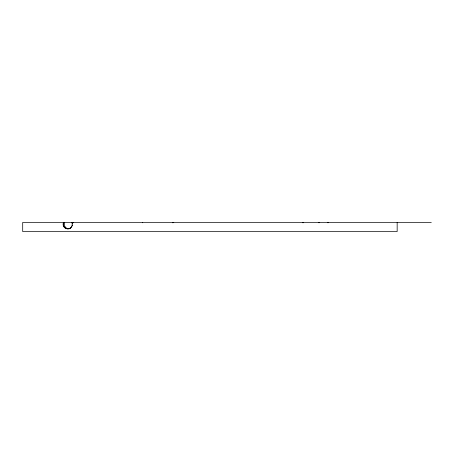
<?xml version="1.0" encoding="UTF-8"?>
<svg xmlns="http://www.w3.org/2000/svg" width="454" height="454" viewBox="0 0 454 454"><rect width="100%" height="100%" fill="white"/><g stroke="black" fill="none" stroke-linecap="round" stroke-linejoin="round"><path stroke-width="0.68" d="M172.736 222.772L172.736 222.437M302.886 222.772L302.892 222.437M72.345 225.388L72.231 225.763A4.563 4.563 0 0 0 72.424 225.008M318.827 222.772L318.963 222.437M319.327 222.772L319.463 222.437M63.492 222.437L63.435 222.579A4.529 4.461 89.9 0 0 63.56 226.24A4.591 4.517 89.5 0 0 65.58 228.317M71.715 226.796L71.914 226.472M71.494 227.102L70.994 227.636M67.771 228.822L67.964 228.816A4.659 4.585 89.8 0 0 71.057 227.306L71.125 227.221A4.551 4.478 90 0 0 71.874 225.984A4.506 4.438 -90 0 0 71.834 222.437M431.3 222.437L22.7 222.437L22.7 231.563L397.159 231.563L397.159 222.437M63.747 222.437A4.563 4.563 0 0 0 64.599 227.38L66.403 228.566A4.563 4.563 0 0 0 70.722 227.863A4.54 4.523 -24.3 0 1 69.791 228.419M65.722 228.26L66.057 228.424M328.225 222.437L328.361 222.772M327.726 222.437L327.862 222.772M73.02 222.437L73.037 222.437A4.563 4.563 0 0 1 73.168 222.772M72.107 222.437L72.339 223.118M302.96 222.437L302.96 222.772M172.809 222.437L172.809 222.772M303.556 222.437L303.556 222.772M173.717 222.437L173.717 222.772M142.704 222.437L142.704 222.772M69.246 228.805A4.563 4.563 0 0 1 64.678 222.437M72.231 222.772A4.563 4.563 0 0 1 72.419 223.476M67.515 228.822A4.682 4.608 89.3 0 1 65.938 228.487A4.648 4.58 89.5 0 1 65.58 228.322"/></g></svg>
